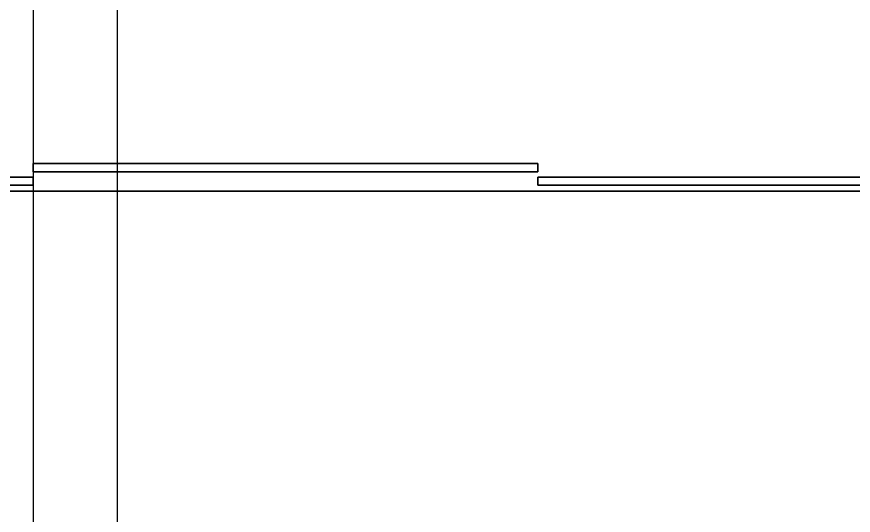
# Model space of a CAD drawing. Header units: metres. Extents: x -15 to 15, y -45.1 to 2.
# Drawn here: x -3.049 to -0.562, y -0.963 to 0.518 of the extents above; entities that cross this region are included whole.
import ezdxf

# ---------------------------------------------------------------- set-up
doc = ezdxf.new("R2010")
doc.units = ezdxf.units.M
for name, color, linetype in [('KABLO_TAVALARI', 6, 'CONTINUOUS'), ('KORKULUK_KAPI', 4, 'CONTINUOUS'), ('MONTAJ_BORULARI', 2, 'CONTINUOUS'), ('ZEMIN_PLATFORM', 8, 'CONTINUOUS')]:
    doc.layers.add(name, color=color, linetype=linetype)

msp = doc.modelspace()

# ---------------------------------------------------------------- linework, layer by layer
at = {"layer": 'KABLO_TAVALARI'}
for p, q in [((-3, 1.35, 4.52), (-3, -41.2, 9.4666)), ((-2.75, 1.35, 4.52), (-2.75, -41.2, 9.4666))]:
    msp.add_line(p, q, dxfattribs=at)
at = {"layer": 'KORKULUK_KAPI'}
for p, q in [((-1.5, 0.082, 0.03), (-3, 0.082, 0.03)), ((-3, 0.082, 0.03), (-3, 0.058, 0.03)), ((-1.5, 0.082, 1.67), (-3, 0.082, 1.67)), ((-3, 0.082, 1.67), (-3, 0.058, 1.67)), ((-3, 0.082, 0.03), (-3, 0.082, 1.67)), ((-1.5, 0.058, 0.03), (-1.5, 0.082, 0.03)), ((-1.5, 0.058, 1.67), (-1.5, 0.082, 1.67)), ((-1.5, 0.082, 0.03), (-1.5, 0.082, 1.67)), ((-3, 0.058, 0.03), (-1.5, 0.058, 0.03)), ((-3, 0.058, 1.67), (-1.5, 0.058, 1.67)), ((-3, 0.058, 0.03), (-3, 0.058, 1.67)), ((-1.5, 0.058, 0.03), (-1.5, 0.058, 1.67)), ((-3, 0.042, 0.03), (-4.5, 0.042, 0.03)), ((-3, 0.042, 1.67), (-4.5, 0.042, 1.67)), ((-3, 0.018, 0.03), (-3, 0.042, 0.03)), ((-3, 0.018, 1.67), (-3, 0.042, 1.67)), ((-3, 0.042, 0.03), (-3, 0.042, 1.67)), ((0, 0.042, 0.03), (-1.5, 0.042, 0.03)), ((-1.5, 0.042, 0.03), (-1.5, 0.018, 0.03)), ((0, 0.042, 1.67), (-1.5, 0.042, 1.67)), ((-1.5, 0.042, 1.67), (-1.5, 0.018, 1.67)), ((-1.5, 0.042, 0.03), (-1.5, 0.042, 1.67)), ((-4.5, 0.018, 0.03), (-3, 0.018, 0.03)), ((-4.5, 0.018, 1.67), (-3, 0.018, 1.67)), ((-3, 0.018, 0.03), (-3, 0.018, 1.67)), ((-1.5, 0.018, 0.03), (0, 0.018, 0.03)), ((-1.5, 0.018, 1.67), (0, 0.018, 1.67)), ((-1.5, 0.018, 0.03), (-1.5, 0.018, 1.67))]:
    msp.add_line(p, q, dxfattribs=at)
for points in [[(-3, 0.058, 0.03), (-1.5, 0.058, 0.03), (-1.5, 0.082, 0.03), (-3, 0.082, 0.03)], [(-3, 0.058, 1.67), (-1.5, 0.058, 1.67), (-1.5, 0.082, 1.67), (-3, 0.082, 1.67)], [(-3, 0.082, 0.03), (-1.5, 0.082, 0.03), (-1.5, 0.082, 1.67), (-3, 0.082, 1.67)], [(-3, 0.058, 0.03), (-3, 0.082, 0.03), (-3, 0.082, 1.67), (-3, 0.058, 1.67)], [(-1.5, 0.058, 0.03), (-1.5, 0.082, 0.03), (-1.5, 0.082, 1.67), (-1.5, 0.058, 1.67)], [(-3, 0.058, 0.03), (-1.5, 0.058, 0.03), (-1.5, 0.058, 1.67), (-3, 0.058, 1.67)], [(-4.5, 0.018, 0.03), (-3, 0.018, 0.03), (-3, 0.042, 0.03), (-4.5, 0.042, 0.03)], [(-4.5, 0.018, 1.67), (-3, 0.018, 1.67), (-3, 0.042, 1.67), (-4.5, 0.042, 1.67)], [(-4.5, 0.042, 0.03), (-3, 0.042, 0.03), (-3, 0.042, 1.67), (-4.5, 0.042, 1.67)], [(-3, 0.018, 0.03), (-3, 0.042, 0.03), (-3, 0.042, 1.67), (-3, 0.018, 1.67)], [(-1.5, 0.018, 0.03), (0, 0.018, 0.03), (0, 0.042, 0.03), (-1.5, 0.042, 0.03)], [(-1.5, 0.018, 1.67), (0, 0.018, 1.67), (0, 0.042, 1.67), (-1.5, 0.042, 1.67)], [(-1.5, 0.042, 0.03), (0, 0.042, 0.03), (0, 0.042, 1.67), (-1.5, 0.042, 1.67)], [(-1.5, 0.018, 0.03), (-1.5, 0.042, 0.03), (-1.5, 0.042, 1.67), (-1.5, 0.018, 1.67)], [(-4.5, 0.018, 0.03), (-3, 0.018, 0.03), (-3, 0.018, 1.67), (-4.5, 0.018, 1.67)], [(-1.5, 0.018, 0.03), (0, 0.018, 0.03), (0, 0.018, 1.67), (-1.5, 0.018, 1.67)]]:
    msp.add_3dface(points, dxfattribs=at)
at = {"layer": 'MONTAJ_BORULARI'}
msp.add_line((-3, 1.35, 4.1), (-3, -1.2296, 4.4471), dxfattribs=at)
at = {"layer": 'ZEMIN_PLATFORM'}
for p, q in [((-15, 0, -0.4), (15, 0, -0.4)), ((-15, 0), (15, 0))]:
    msp.add_line(p, q, dxfattribs=at)
for points in [[(-15, 0, -0.4), (15, 0, -0.4), (15, 2, -0.4), (-15, 2, -0.4)], [(-15, 0), (15, 0), (15, 2), (-15, 2)], [(-15, 0, -0.4), (15, 0, -0.4), (15, 0), (-15, 0)]]:
    msp.add_3dface(points, dxfattribs=at)

doc.saveas('drawing.dxf')
